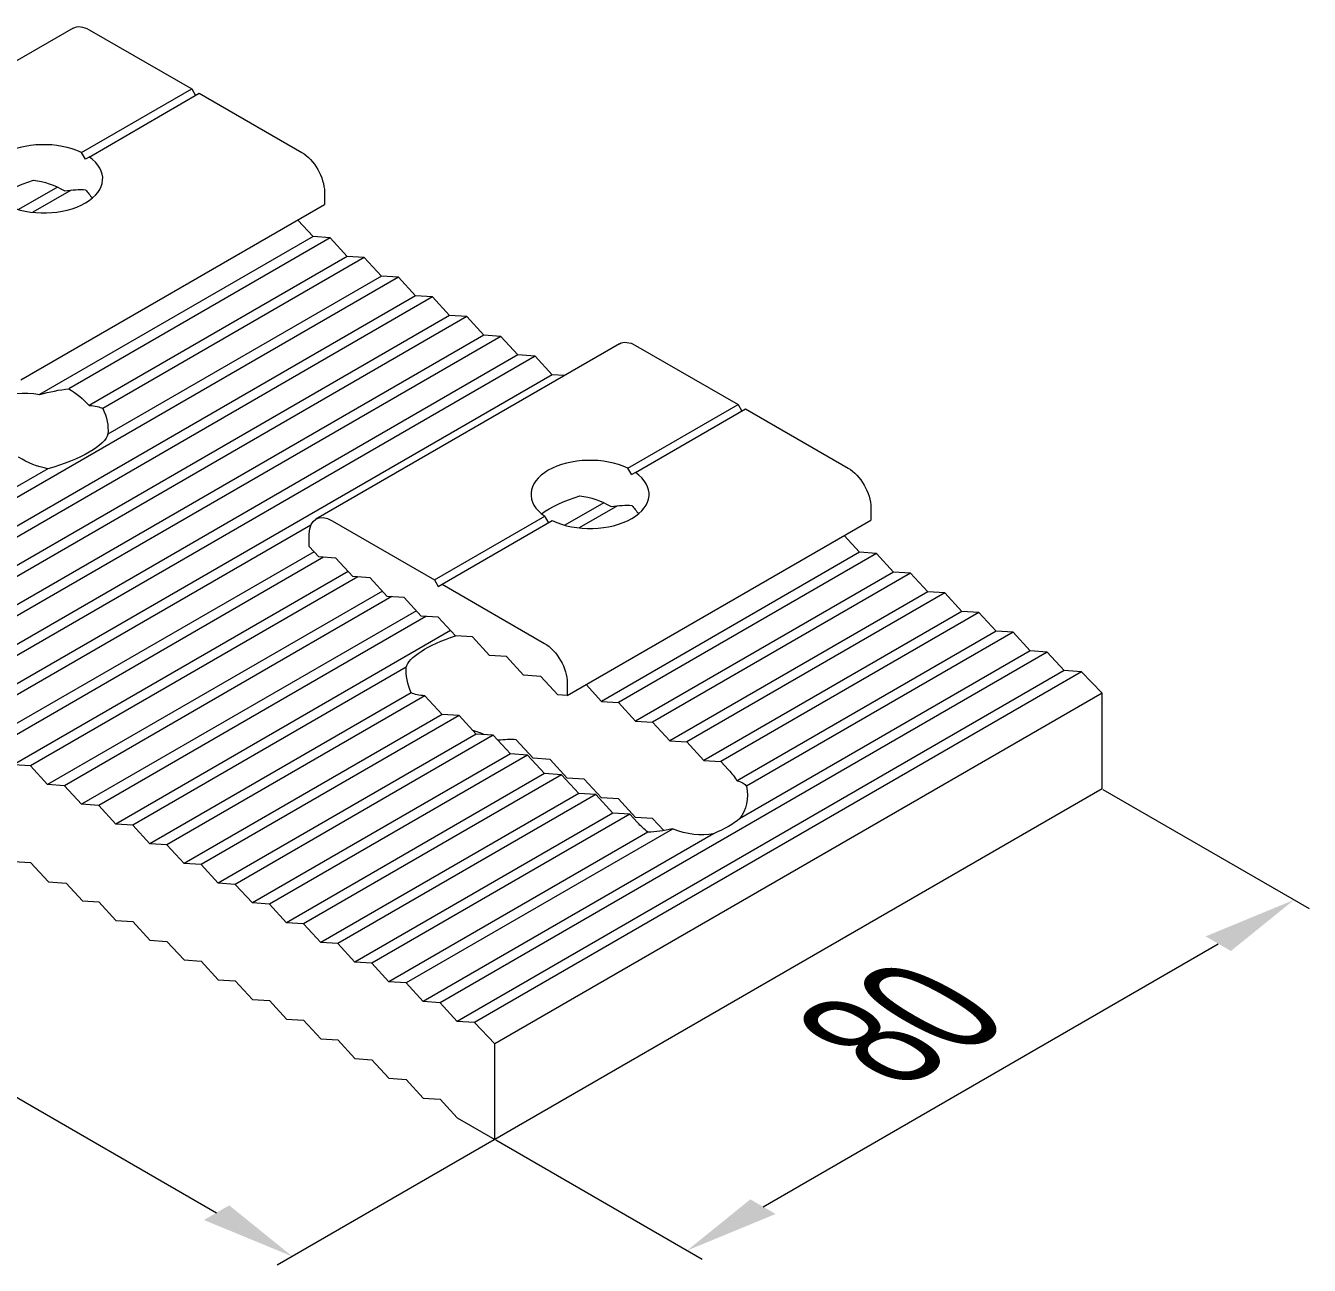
# Model space of a CAD drawing. Extents: x -37 to 4620, y -49 to 348.
# Drawn here: x 2005.45 to 2026.98, y 232.5 to 253.28 of the extents above; entities that cross this region are included whole.
import ezdxf

# ---------------------------------------------------------------- set-up
doc = ezdxf.new("R2010")
doc.units = 0
doc.header["$LTSCALE"] = 5
doc.layers.add('4', color=160, linetype='CONTINUOUS', lineweight=18)
doc.layers.add('PV-B6A89', color=7, linetype='CONTINUOUS', lineweight=15)
doc.styles.add('15', font='russ.shx', dxfattribs={"width": 0.7, "height": 15})

msp = doc.modelspace()

# ---------------------------------------------------------------- linework, layer by layer
at = {"layer": '4', "extrusion": (-8.3e-15, 0.816497, 0.57735)}
for p, q in [((1985.718, 246.62, -17.439), (2008.656, 233.377, 1.291)), ((2023.52, 240.474, -8.747), (2026.984, 238.474, -5.918)), ((2017.821, 233.478, 1.148), (2025.457, 237.886, -5.087)), ((2013.313, 234.596, -0.433), (2009.674, 232.495, 2.538)), ((2013.338, 234.596, -0.433), (2016.802, 232.596, 2.395))]:
    msp.add_line(p, q, dxfattribs=at)
for points in [[(-2025.245, -141.709, 191.297), (-2025.669, -141.285, 191.297), (-2026.73, -142.77, 191.297)], [(-2008.868, -133.899, 191.297), (-2008.444, -133.474, 191.297), (-2009.929, -132.414, 191.297)], [(-2017.608, -134.073, 191.297), (-2018.033, -133.649, 191.297), (-2016.548, -132.588, 191.297)]]:
    msp.add_solid(points, dxfattribs=at)
at = {"layer": 'PV-B6A89', "extrusion": (-8.2e-15, 0.816497, 0.57735)}
for p, q in [((2006.249, 253.234, -32.299), (2001.158, 250.295, -32.299)), ((2006.519, 253.207, -32.299), (2008.238, 252.215, -32.299)), ((2006.389, 251.148, -32.299), (2008.238, 252.215, -32.299)), ((2006.516, 251.074, -32.299), (2008.365, 252.142, -32.299)), ((2008.238, 252.215, -32.299), (2008.301, 252.105, -32.299)), ((2008.365, 252.142, -32.299), (2010.083, 251.15, -32.299)), ((2006.516, 251.074, -32.299), (2006.456, 251.039, -32.299)), ((2005.987, 250.57, -32.299), (2005.332, 250.192, -32.299)), ((2006.219, 250.52, -32.299), (2005.572, 250.147, -32.299)), ((2010.465, 250.488, -32.299), (2010.465, 250.276, -32.299)), ((2005.374, 247.337, -32.299), (2010.465, 250.276, -32.299)), ((2010.274, 249.739, -32.299), (2010.018, 250.018, -32.299)), ((2010.274, 249.739, -32.299), (2005.688, 247.091, -32.299)), ((2010.56, 249.72, -32.299), (2006.177, 247.19, -32.299)), ((2010.56, 249.72, -32.299), (2010.274, 249.739, -32.299)), ((2010.847, 249.408, -32.299), (2010.56, 249.72, -32.299)), ((2010.847, 249.408, -32.299), (2006.519, 246.91, -32.299)), ((2011.133, 249.39, -32.299), (2006.75, 246.859, -32.299)), ((2011.133, 249.39, -32.299), (2010.847, 249.408, -32.299)), ((2011.42, 249.077, -32.299), (2011.133, 249.39, -32.299)), ((2011.706, 249.059, -32.299), (2001.524, 243.18, -32.299)), ((2011.42, 249.077, -32.299), (2006.834, 246.43, -32.299)), ((2011.706, 249.059, -32.299), (2011.42, 249.077, -32.299)), ((2011.992, 248.747, -32.299), (2011.706, 249.059, -32.299)), ((2011.992, 248.747, -32.299), (2001.81, 242.868, -32.299)), ((2012.279, 248.728, -32.299), (2002.097, 242.85, -32.299)), ((2012.279, 248.728, -32.299), (2011.992, 248.747, -32.299)), ((2012.565, 248.416, -32.299), (2012.279, 248.728, -32.299)), ((2012.565, 248.416, -32.299), (2002.383, 242.537, -32.299)), ((2012.852, 248.398, -32.299), (2002.669, 242.519, -32.299)), ((2012.852, 248.398, -32.299), (2012.565, 248.416, -32.299)), ((2013.138, 248.085, -32.299), (2012.852, 248.398, -32.299)), ((2013.138, 248.085, -32.299), (2002.956, 242.207, -32.299)), ((2013.424, 248.067, -32.299), (2003.242, 242.188, -32.299)), ((2013.424, 248.067, -32.299), (2013.138, 248.085, -32.299)), ((2013.711, 247.755, -32.299), (2013.424, 248.067, -32.299)), ((2015.413, 247.943, -32.299), (2010.322, 245.004, -32.299)), ((2015.683, 247.916, -32.299), (2017.402, 246.924, -32.299)), ((2013.711, 247.755, -32.299), (2003.529, 241.876, -32.299)), ((2013.997, 247.736, -32.299), (2003.815, 241.858, -32.299)), ((2013.997, 247.736, -32.299), (2013.711, 247.755, -32.299)), ((2014.283, 247.424, -32.299), (2013.997, 247.736, -32.299)), ((2014.283, 247.424, -32.299), (2004.101, 241.545, -32.299)), ((2014.491, 247.411, -32.299), (2014.283, 247.424, -32.299)), ((2015.553, 245.857, -32.299), (2017.402, 246.924, -32.299)), ((2015.681, 245.784, -32.299), (2017.529, 246.851, -32.299)), ((2017.402, 246.924, -32.299), (2017.465, 246.814, -32.299)), ((2017.529, 246.851, -32.299), (2019.247, 245.859, -32.299)), ((2005.823, 245.846, -32.299), (2001.238, 243.199, -32.299)), ((2015.681, 245.784, -32.299), (2015.62, 245.749, -32.299)), ((2015.151, 245.279, -32.299), (2014.496, 244.901, -32.299)), ((2012.311, 243.985, -32.299), (2014.159, 245.052, -32.299)), ((2015.383, 245.229, -32.299), (2014.736, 244.856, -32.299)), ((2019.629, 245.197, -32.299), (2019.629, 244.985, -32.299)), ((2010.238, 244.904, -32.299), (2004.388, 241.527, -32.299)), ((2010.592, 244.977, -32.299), (2012.311, 243.985, -32.299)), ((2012.438, 243.911, -32.299), (2014.286, 244.979, -32.299)), ((2014.538, 242.046, -32.299), (2019.629, 244.985, -32.299)), ((2010.21, 244.544, -32.299), (2010.21, 244.756, -32.299)), ((2019.438, 244.448, -32.299), (2019.182, 244.727, -32.299)), ((2010.29, 244.457, -32.299), (2004.674, 241.215, -32.299)), ((2010.37, 244.371, -32.299), (2010.21, 244.544, -32.299)), ((2019.438, 244.448, -32.299), (2015.111, 241.949, -32.299)), ((2019.725, 244.429, -32.299), (2015.397, 241.931, -32.299)), ((2019.725, 244.429, -32.299), (2019.438, 244.448, -32.299)), ((2020.011, 244.117, -32.299), (2019.725, 244.429, -32.299)), ((2010.45, 244.366, -32.299), (2004.961, 241.196, -32.299)), ((2010.656, 244.352, -32.299), (2010.37, 244.371, -32.299)), ((2010.942, 244.04, -32.299), (2010.656, 244.352, -32.299)), ((2010.863, 244.126, -32.299), (2005.247, 240.884, -32.299)), ((2011.023, 244.035, -32.299), (2005.533, 240.866, -32.299)), ((2011.229, 244.022, -32.299), (2010.942, 244.04, -32.299)), ((2011.515, 243.709, -32.299), (2011.229, 244.022, -32.299)), ((2012.311, 243.985, -32.299), (2012.374, 243.875, -32.299)), ((2020.011, 244.117, -32.299), (2015.683, 241.619, -32.299)), ((2020.297, 244.099, -32.299), (2015.97, 241.6, -32.299)), ((2020.297, 244.099, -32.299), (2020.011, 244.117, -32.299)), ((2020.584, 243.786, -32.299), (2020.297, 244.099, -32.299)), ((2011.436, 243.796, -32.299), (2005.82, 240.553, -32.299)), ((2012.374, 243.875, -32.299), (2012.438, 243.911, -32.299)), ((2012.438, 243.911, -32.299), (2014.156, 242.919, -32.299)), ((2020.584, 243.786, -32.299), (2016.256, 241.288, -32.299)), ((2020.87, 243.768, -32.299), (2016.543, 241.27, -32.299)), ((2020.87, 243.768, -32.299), (2020.584, 243.786, -32.299)), ((2021.156, 243.456, -32.299), (2020.87, 243.768, -32.299)), ((2011.595, 243.704, -32.299), (2006.106, 240.535, -32.299)), ((2011.801, 243.691, -32.299), (2011.515, 243.709, -32.299)), ((2012.088, 243.379, -32.299), (2011.801, 243.691, -32.299)), ((2012.009, 243.465, -32.299), (2006.392, 240.223, -32.299)), ((2012.168, 243.373, -32.299), (2006.679, 240.204, -32.299)), ((2012.374, 243.36, -32.299), (2012.088, 243.379, -32.299)), ((2012.661, 243.048, -32.299), (2012.374, 243.36, -32.299)), ((2021.156, 243.456, -32.299), (2016.829, 240.957, -32.299)), ((2021.443, 243.437, -32.299), (2017.115, 240.939, -32.299)), ((2021.443, 243.437, -32.299), (2021.156, 243.456, -32.299)), ((2021.729, 243.125, -32.299), (2021.443, 243.437, -32.299)), ((2012.581, 243.134, -32.299), (2006.965, 239.892, -32.299)), ((2021.729, 243.125, -32.299), (2017.385, 240.617, -32.299)), ((2022.016, 243.107, -32.299), (2017.545, 240.525, -32.299)), ((2022.016, 243.107, -32.299), (2021.729, 243.125, -32.299)), ((2022.302, 242.794, -32.299), (2022.016, 243.107, -32.299)), ((2012.947, 243.03, -32.299), (2012.661, 243.048, -32.299)), ((2013.233, 242.717, -32.299), (2012.947, 243.03, -32.299)), ((2022.588, 242.776, -32.299), (2012.406, 236.897, -32.299)), ((2013.52, 242.699, -32.299), (2013.233, 242.717, -32.299)), ((2013.806, 242.387, -32.299), (2013.52, 242.699, -32.299)), ((2022.302, 242.794, -32.299), (2017.429, 239.981, -32.299)), ((2022.588, 242.776, -32.299), (2022.302, 242.794, -32.299)), ((2022.875, 242.464, -32.299), (2022.588, 242.776, -32.299)), ((2011.837, 242.521, -32.299), (2007.252, 239.874, -32.299)), ((2022.875, 242.464, -32.299), (2012.693, 236.585, -32.299)), ((2023.161, 242.445, -32.299), (2012.979, 236.567, -32.299)), ((2023.161, 242.445, -32.299), (2022.875, 242.464, -32.299)), ((2023.507, 242.085, -32.299), (2023.161, 242.445, -32.299)), ((2014.092, 242.368, -32.299), (2013.806, 242.387, -32.299)), ((2014.379, 242.056, -32.299), (2014.092, 242.368, -32.299)), ((2014.538, 242.258, -32.299), (2014.538, 242.046, -32.299)), ((2014.855, 242.229, -32.299), (2015.111, 241.949, -32.299)), ((2011.921, 242.092, -32.299), (2007.538, 239.561, -32.299)), ((2012.151, 242.041, -32.299), (2007.824, 239.543, -32.299)), ((2012.438, 241.729, -32.299), (2012.151, 242.041, -32.299)), ((2023.507, 242.085, -32.299), (2013.325, 236.207, -32.299)), ((2014.538, 242.046, -32.299), (2014.379, 242.056, -32.299)), ((2023.507, 240.482, -32.299), (2023.507, 242.085, -32.299)), ((2015.111, 241.949, -32.299), (2015.397, 241.931, -32.299)), ((2015.397, 241.931, -32.299), (2015.683, 241.619, -32.299)), ((2012.438, 241.729, -32.299), (2008.111, 239.231, -32.299)), ((2012.724, 241.71, -32.299), (2008.397, 239.212, -32.299)), ((2012.724, 241.71, -32.299), (2012.438, 241.729, -32.299)), ((2013.011, 241.398, -32.299), (2012.724, 241.71, -32.299)), ((2015.683, 241.619, -32.299), (2015.97, 241.6, -32.299)), ((2015.97, 241.6, -32.299), (2016.256, 241.288, -32.299)), ((2013.011, 241.398, -32.299), (2008.683, 238.9, -32.299)), ((2013.297, 241.38, -32.299), (2008.97, 238.881, -32.299)), ((2013.297, 241.38, -32.299), (2013.011, 241.398, -32.299)), ((2013.583, 241.067, -32.299), (2013.297, 241.38, -32.299)), ((2013.965, 240.994, -32.299), (2013.679, 241.306, -32.299)), ((2016.256, 241.288, -32.299), (2016.543, 241.27, -32.299)), ((2016.543, 241.27, -32.299), (2016.829, 240.957, -32.299)), ((2013.583, 241.067, -32.299), (2009.256, 238.569, -32.299)), ((2013.87, 241.049, -32.299), (2009.543, 238.551, -32.299)), ((2013.87, 241.049, -32.299), (2013.583, 241.067, -32.299)), ((2014.156, 240.737, -32.299), (2013.87, 241.049, -32.299)), ((2014.252, 240.976, -32.299), (2013.965, 240.994, -32.299)), ((2014.538, 240.663, -32.299), (2014.252, 240.976, -32.299)), ((2016.829, 240.957, -32.299), (2017.115, 240.939, -32.299)), ((2017.115, 240.939, -32.299), (2017.243, 240.8, -32.299)), ((2005.533, 240.866, -32.299), (2005.247, 240.884, -32.299)), ((2005.82, 240.553, -32.299), (2005.533, 240.866, -32.299)), ((2014.156, 240.737, -32.299), (2009.829, 238.238, -32.299)), ((2014.442, 240.718, -32.299), (2010.115, 238.22, -32.299)), ((2014.442, 240.718, -32.299), (2014.156, 240.737, -32.299)), ((2014.729, 240.406, -32.299), (2014.442, 240.718, -32.299)), ((2006.106, 240.535, -32.299), (2005.82, 240.553, -32.299)), ((2006.392, 240.223, -32.299), (2006.106, 240.535, -32.299)), ((2014.824, 240.645, -32.299), (2014.538, 240.663, -32.299)), ((2015.111, 240.333, -32.299), (2014.824, 240.645, -32.299)), ((2014.729, 240.406, -32.299), (2010.402, 237.908, -32.299)), ((2015.015, 240.388, -32.299), (2010.688, 237.889, -32.299)), ((2023.507, 240.482, -32.299), (2013.325, 234.603, -32.299)), ((2015.015, 240.388, -32.299), (2014.729, 240.406, -32.299)), ((2015.302, 240.075, -32.299), (2015.015, 240.388, -32.299)), ((2015.397, 240.314, -32.299), (2015.111, 240.333, -32.299)), ((2015.683, 240.002, -32.299), (2015.397, 240.314, -32.299)), ((2006.679, 240.204, -32.299), (2006.392, 240.223, -32.299)), ((2006.965, 239.892, -32.299), (2006.679, 240.204, -32.299)), ((2015.302, 240.075, -32.299), (2010.974, 237.577, -32.299)), ((2015.588, 240.057, -32.299), (2015.302, 240.075, -32.299)), ((2007.252, 239.874, -32.299), (2006.965, 239.892, -32.299)), ((2007.538, 239.561, -32.299), (2007.252, 239.874, -32.299)), ((2015.588, 240.057, -32.299), (2011.261, 237.559, -32.299)), ((2015.715, 239.918, -32.299), (2015.588, 240.057, -32.299)), ((2015.97, 239.984, -32.299), (2015.683, 240.002, -32.299)), ((2016.155, 239.782, -32.299), (2015.97, 239.984, -32.299)), ((2015.891, 239.754, -32.299), (2011.547, 237.246, -32.299)), ((2016.304, 239.809, -32.299), (2011.834, 237.228, -32.299)), ((2016.993, 239.729, -32.299), (2012.12, 236.916, -32.299)), ((2007.824, 239.543, -32.299), (2007.538, 239.561, -32.299)), ((2008.111, 239.231, -32.299), (2007.824, 239.543, -32.299)), ((2005.247, 239.267, -32.299), (2005.533, 239.249, -32.299)), ((2005.533, 239.249, -32.299), (2005.834, 238.921, -32.299)), ((2008.397, 239.212, -32.299), (2008.111, 239.231, -32.299)), ((2008.683, 238.9, -32.299), (2008.397, 239.212, -32.299)), ((2005.834, 238.921, -32.299), (2006.134, 238.902, -32.299)), ((2006.134, 238.902, -32.299), (2006.406, 238.605, -32.299)), ((2008.97, 238.881, -32.299), (2008.683, 238.9, -32.299)), ((2009.256, 238.569, -32.299), (2008.97, 238.881, -32.299)), ((2006.406, 238.605, -32.299), (2006.679, 238.588, -32.299)), ((2006.679, 238.588, -32.299), (2006.965, 238.275, -32.299)), ((2009.543, 238.551, -32.299), (2009.256, 238.569, -32.299)), ((2009.829, 238.238, -32.299), (2009.543, 238.551, -32.299)), ((2006.965, 238.275, -32.299), (2007.252, 238.257, -32.299)), ((2007.252, 238.257, -32.299), (2007.538, 237.945, -32.299)), ((2010.115, 238.22, -32.299), (2009.829, 238.238, -32.299)), ((2010.402, 237.908, -32.299), (2010.115, 238.22, -32.299)), ((2007.538, 237.945, -32.299), (2007.824, 237.926, -32.299)), ((2007.824, 237.926, -32.299), (2008.111, 237.614, -32.299)), ((2010.688, 237.889, -32.299), (2010.402, 237.908, -32.299)), ((2010.974, 237.577, -32.299), (2010.688, 237.889, -32.299)), ((2008.111, 237.614, -32.299), (2008.397, 237.595, -32.299)), ((2008.397, 237.595, -32.299), (2008.683, 237.283, -32.299)), ((2011.261, 237.559, -32.299), (2010.974, 237.577, -32.299)), ((2011.547, 237.246, -32.299), (2011.261, 237.559, -32.299)), ((2008.683, 237.283, -32.299), (2008.97, 237.265, -32.299)), ((2008.97, 237.265, -32.299), (2009.256, 236.953, -32.299)), ((2011.834, 237.228, -32.299), (2011.547, 237.246, -32.299)), ((2012.12, 236.916, -32.299), (2011.834, 237.228, -32.299)), ((2009.256, 236.953, -32.299), (2009.543, 236.934, -32.299)), ((2009.543, 236.934, -32.299), (2009.829, 236.622, -32.299)), ((2012.406, 236.897, -32.299), (2012.12, 236.916, -32.299)), ((2012.693, 236.585, -32.299), (2012.406, 236.897, -32.299)), ((2009.829, 236.622, -32.299), (2010.115, 236.603, -32.299)), ((2010.115, 236.603, -32.299), (2010.402, 236.291, -32.299)), ((2012.979, 236.567, -32.299), (2012.693, 236.585, -32.299)), ((2013.325, 236.207, -32.299), (2012.979, 236.567, -32.299)), ((2010.402, 236.291, -32.299), (2010.688, 236.273, -32.299)), ((2010.688, 236.273, -32.299), (2010.974, 235.96, -32.299)), ((2013.325, 234.603, -32.299), (2013.325, 236.207, -32.299)), ((2010.974, 235.96, -32.299), (2011.261, 235.942, -32.299)), ((2011.261, 235.942, -32.299), (2011.547, 235.63, -32.299)), ((2011.547, 235.63, -32.299), (2011.834, 235.611, -32.299)), ((2011.834, 235.611, -32.299), (2012.12, 235.299, -32.299)), ((2012.12, 235.299, -32.299), (2012.406, 235.281, -32.299)), ((2012.406, 235.281, -32.299), (2012.693, 234.968, -32.299)), ((2012.693, 234.968, -32.299), (2013.325, 234.603, -32.299))]:
    msp.add_line(p, q, dxfattribs=at)
at = {"layer": 'PV-B6A89', "extrusion": (6.8e-15, -1.5e-15, -1)}
msp.add_ellipse((2006.519, 252.766, -32.299), major_axis=(-0.27, 0.468), ratio=0.57735, start_param=0, end_param=0.785398, dxfattribs=at)
at = {"layer": 'PV-B6A89'}
for centre, major_axis, ratio, start_param, end_param in [((2005.756, 250.709, -32.299), (-0.99, 0), 0.57735, -2.26516, 0.694363), ((2005.756, 250.709, -32.299), (0.99, 0), 0.57735, -2.26516, 0.694363), ((2005.756, 250.635, -32.299), (0.7, -1.212), 0.57735, 1.570796, 1.661831), ((2014.92, 245.418, -32.299), (-0.99, 0), 0.57735, -2.26516, 0.694363), ((2014.92, 245.418, -32.299), (0.99, 0), 0.57735, -2.26516, 0.694363), ((2014.92, 245.344, -32.299), (0.7, -1.212), 0.57735, 1.570796, 1.661831), ((2014.92, 245.344, -32.299), (0.7, -1.212), 0.57735, -1.661831, -1.570796), ((2012.915, 240.571, -32.299), (-0.982, 0.626), 0.716666, -1.36401, -1.176127), ((2012.915, 240.865, -32.299), (-1.076, -0.305), 0.298976, -2.440846, -2.093466)]:
    msp.add_ellipse(centre, major_axis=major_axis, ratio=ratio, start_param=start_param, end_param=end_param, dxfattribs=at)
at = {"layer": 'PV-B6A89', "extrusion": (7.1e-15, -1.2e-15, -1)}
for centre in [(2010.083, 250.709, -32.299), (2019.247, 245.418, -32.299), (2014.156, 242.478, -32.299)]:
    msp.add_ellipse(centre, major_axis=(0.27, -0.468), ratio=0.57735, start_param=-2.356194, end_param=-0.785398, dxfattribs=at)
at = {"layer": 'PV-B6A89', "extrusion": (6.9e-15, -1.7e-15, -1)}
for centre in [(2005.756, 250.415, -32.299), (2014.92, 245.124, -32.299)]:
    msp.add_ellipse(centre, major_axis=(-0.986, -0.28), ratio=0.298976, start_param=0.686439, end_param=1.482605, dxfattribs=at)
at = {"layer": 'PV-B6A89', "extrusion": (6.9e-15, -1.4e-15, -1)}
for centre in [(2005.756, 249.827, -32.299), (2014.92, 244.536, -32.299)]:
    msp.add_ellipse(centre, major_axis=(0.9, -0.574), ratio=0.716666, start_param=-2.172359, end_param=-1.635575, dxfattribs=at)
at = {"layer": 'PV-B6A89', "extrusion": (7.2e-15, -1.9e-15, -1)}
for centre in [(2005.756, 250.121, -32.299), (2014.92, 244.83, -32.299)]:
    msp.add_ellipse(centre, major_axis=(-0.986, -0.28), ratio=0.298976, start_param=-4.263796, end_param=-3.842339, dxfattribs=at)
at = {"layer": 'PV-B6A89', "extrusion": (6.9e-15, -1.5e-15, -1)}
for centre, major_axis, start_param, end_param in [((2005.756, 250.121, -32.299), (0.9, -0.574), -1.214117, -1.035385), ((2014.92, 244.83, -32.299), (0.9, -0.574), -1.214117, -1.035385), ((2012.915, 242.188, -32.299), (-0.982, 0.626), -0.829721, -0.366055)]:
    msp.add_ellipse(centre, major_axis=major_axis, ratio=0.716666, start_param=start_param, end_param=end_param, dxfattribs=at)
at = {"layer": 'PV-B6A89', "extrusion": (7.1e-15, -1.3e-15, -1)}
for centre, major_axis, ratio, start_param, end_param in [((2015.683, 247.475, -32.299), (-0.27, 0.468), 0.57735, 0, 0.785398), ((2005.756, 246.469, -32.299), (-0.982, 0.626), 0.716666, 1.543079, 1.927475), ((2005.756, 246.763, -32.299), (-0.982, 0.626), 0.716666, 2.311872, 2.775537), ((2005.756, 246.763, -32.299), (-0.982, 0.626), 0.716666, -2.062179, -1.598514)]:
    msp.add_ellipse(centre, major_axis=major_axis, ratio=ratio, start_param=start_param, end_param=end_param, dxfattribs=at)
at = {"layer": 'PV-B6A89', "extrusion": (7.5e-15, -1.1e-15, -1)}
msp.add_ellipse((2005.756, 246.175, -32.299), major_axis=(-0.982, 0.626), ratio=0.716666, start_param=-0.366055, end_param=1.079413, dxfattribs=at)
at = {"layer": 'PV-B6A89', "extrusion": (7.2e-15, -1.6e-15, -1)}
for centre, start_param, end_param in [((2005.756, 246.763, -32.299), -1.548808, -1.085143), ((2005.756, 246.175, -32.299), 0.147316, 1.592784)]:
    msp.add_ellipse(centre, major_axis=(1.076, 0.305), ratio=0.298976, start_param=start_param, end_param=end_param, dxfattribs=at)
at = {"layer": 'PV-B6A89', "extrusion": (6.9e-15, -1.1e-15, -1)}
msp.add_ellipse((2005.756, 246.469, -32.299), major_axis=(1.076, 0.305), ratio=0.298976, start_param=-0.700746, end_param=-0.316349, dxfattribs=at)
at = {"layer": 'PV-B6A89', "extrusion": (7.2e-15, -1.4e-15, -1)}
msp.add_ellipse((2010.592, 244.536, -32.299), major_axis=(-0.27, 0.468), ratio=0.57735, start_param=-0.785398, end_param=0.785398, dxfattribs=at)
at = {"layer": 'PV-B6A89', "extrusion": (7e-15, -1.8e-15, -1)}
msp.add_ellipse((2012.915, 242.776, -32.299), major_axis=(1.076, 0.305), ratio=0.298976, start_param=-2.994277, end_param=-1.722538, dxfattribs=at)
at = {"layer": 'PV-B6A89', "extrusion": (7.2e-15, -2e-15, -1)}
msp.add_ellipse((2012.915, 242.482, -32.299), major_axis=(1.076, 0.305), ratio=0.298976, start_param=-3.842339, end_param=-3.457942, dxfattribs=at)
at = {"layer": 'PV-B6A89', "extrusion": (7e-15, -1.5e-15, -1)}
for start_param, end_param in [(-1.214117, -1.004247), (1.717605, 1.927475)]:
    msp.add_ellipse((2016.479, 240.359, -32.299), major_axis=(0.982, -0.626), ratio=0.716666, start_param=start_param, end_param=end_param, dxfattribs=at)
at = {"layer": 'PV-B6A89', "extrusion": (6.9e-15, -1.6e-15, -1)}
for start_param, end_param in [(-3.632468, -3.219512), (-1.323573, -0.910617)]:
    msp.add_ellipse((2016.479, 240.196, -32.299), major_axis=(-1.076, -0.305), ratio=0.298976, start_param=start_param, end_param=end_param, dxfattribs=at)
at = {"layer": 'PV-B6A89', "extrusion": (7.1e-15, -1.5e-15, -1)}
for start_param, end_param in [(-0.591291, 0.066992), (0.646366, 1.304649)]:
    msp.add_ellipse((2016.479, 240.653, -32.299), major_axis=(0.982, -0.626), ratio=0.716666, start_param=start_param, end_param=end_param, dxfattribs=at)
at = {"layer": 'PV-B6A89', "extrusion": (7.3e-15, -1.8e-15, -1)}
msp.add_ellipse((2016.479, 239.902, -32.299), major_axis=(-1.076, -0.305), ratio=0.298976, start_param=-2.56123, end_param=-1.981856, dxfattribs=at)

# ---------------------------------------------------------------- texts
at = {"layer": '4', "extrusion": (-8.3e-15, 0.816497, 0.57735), "insert": (2020.148, 236.543, -3.187), "char_height": 2.7, "attachment_point": 5, "text_direction": (0.707107, 0.408248, -0.57735), "style": '15'}
msp.add_mtext('\\A1;80', dxfattribs=at)

doc.saveas('drawing.dxf')
